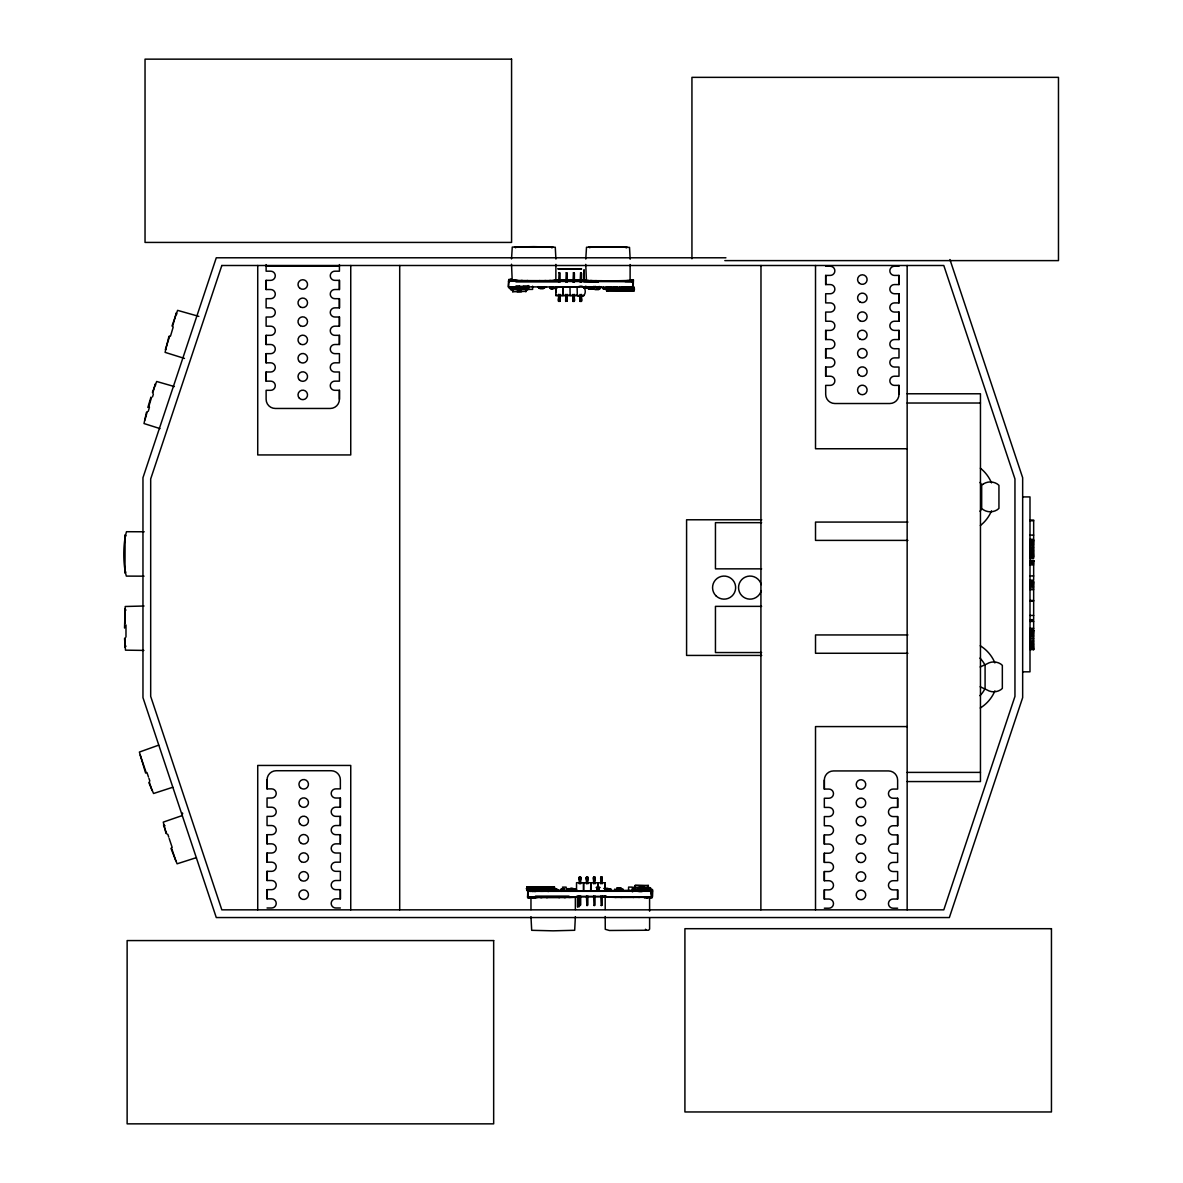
<?xml version="1.0" encoding="UTF-8"?>
<svg xmlns="http://www.w3.org/2000/svg" width="1183" height="1183" viewBox="0 0 1183 1183"><rect width="100%" height="100%" fill="white"/><g stroke="black" fill="none" stroke-linecap="round" stroke-linejoin="round"><path stroke-width="1.5" d="M339.417 264.593L339.432 271.188L334.848 271.188A4.584 4.584 0 0 0 330.264 275.772A4.584 4.584 0 0 0 334.848 280.356L339.432 280.356L339.432 289.524L334.848 289.524A4.584 4.584 0 0 0 330.264 294.109A4.584 4.584 0 0 0 334.848 298.678L339.432 298.678L339.432 307.846L334.848 307.846A4.584 4.584 0 0 0 330.264 312.43A4.584 4.584 0 0 0 334.848 317.014L339.432 317.014L339.432 326.168L334.848 326.168A4.584 4.584 0 0 0 330.264 330.752A4.584 4.584 0 0 0 334.848 335.336L339.432 335.336L339.432 344.504L334.848 344.504A4.584 4.584 0 0 0 330.264 349.089A4.584 4.584 0 0 0 334.848 353.658L339.432 353.658L339.432 362.826L334.848 362.826A4.584 4.584 0 0 0 330.264 367.41A4.584 4.584 0 0 0 334.848 371.994L339.432 371.994L339.432 381.148L334.848 381.148A4.584 4.584 0 0 0 330.264 385.732A4.584 4.584 0 0 0 334.848 390.316L339.432 390.316L339.417 399.292A9.168 9.168 0 0 1 330.264 408.46L275.284 408.46A9.168 9.168 0 0 1 266.116 399.292L266.116 390.316L270.7 390.316A4.584 4.584 0 0 0 275.284 385.732A4.584 4.584 0 0 0 270.7 381.148L266.116 381.148L266.116 371.994L270.7 371.994A4.584 4.584 0 0 0 275.284 367.41A4.584 4.584 0 0 0 270.7 362.826L266.116 362.826L266.116 353.658L270.7 353.658A4.584 4.584 0 0 0 275.284 349.089A4.584 4.584 0 0 0 270.7 344.504L266.116 344.504L266.116 335.336L270.7 335.336A4.584 4.584 0 0 0 275.284 330.752A4.584 4.584 0 0 0 270.7 326.168L266.116 326.168L266.116 317.014L270.7 317.014A4.584 4.584 0 0 0 275.284 312.43A4.584 4.584 0 0 0 270.7 307.846L266.116 307.846L266.116 298.678L270.7 298.678A4.584 4.584 0 0 0 275.284 294.109A4.584 4.584 0 0 0 270.7 289.524L266.116 289.524L266.116 280.356L270.7 280.356A4.584 4.584 0 0 0 275.284 275.772A4.584 4.584 0 0 0 270.7 271.188L266.116 271.188L266.116 266.175L339.432 266.175M266.116 344.504L266.116 335.336M266.116 289.524L266.116 280.356M266.116 266.293L266.116 264.593M267.047 907.997L271.632 907.997A4.584 4.584 0 0 0 276.216 903.413A4.584 4.584 0 0 0 271.632 898.829L267.047 898.829L267.047 889.66L271.632 889.66A4.584 4.584 0 0 0 276.216 885.076A4.584 4.584 0 0 0 271.632 880.507L267.047 880.507L267.047 871.339L271.632 871.339A4.584 4.584 0 0 0 276.216 866.755A4.584 4.584 0 0 0 271.632 862.17L267.047 862.17L267.047 853.017L271.632 853.017A4.584 4.584 0 0 0 276.216 848.433A4.584 4.584 0 0 0 271.632 843.849L267.047 843.849L267.047 834.68L271.632 834.68A4.584 4.584 0 0 0 276.216 830.096A4.584 4.584 0 0 0 271.632 825.527L267.047 825.527L267.047 816.359L271.632 816.359A4.584 4.584 0 0 0 276.216 811.775A4.584 4.584 0 0 0 271.632 807.19L267.047 807.19L267.047 798.037L271.632 798.037A4.584 4.584 0 0 0 276.216 793.453A4.584 4.584 0 0 0 271.632 788.869L267.047 788.869L267.047 779.893A9.168 9.168 0 0 1 276.216 770.725L331.196 770.725A9.168 9.168 0 0 1 340.364 779.893L340.364 788.869L335.78 788.869A4.584 4.584 0 0 0 331.196 793.453A4.584 4.584 0 0 0 335.78 798.037L340.364 798.037L340.364 807.19L335.78 807.19A4.584 4.584 0 0 0 331.196 811.775A4.584 4.584 0 0 0 335.78 816.359L340.364 816.359L340.364 825.527L335.78 825.527A4.584 4.584 0 0 0 331.196 830.096A4.584 4.584 0 0 0 335.78 834.68L340.364 834.68L340.364 843.849L335.78 843.849A4.584 4.584 0 0 0 331.196 848.433A4.584 4.584 0 0 0 335.78 853.017L340.364 853.017L340.349 862.17L335.78 862.17A4.584 4.584 0 0 0 331.196 866.755A4.584 4.584 0 0 0 335.78 871.339L340.364 871.339L340.364 880.507L335.78 880.507A4.584 4.584 0 0 0 331.196 885.076A4.584 4.584 0 0 0 335.78 889.66L340.364 889.66L340.364 898.829L335.78 898.829A4.584 4.584 0 0 0 331.196 903.413A4.584 4.584 0 0 0 335.78 907.997L340.364 907.997M340.364 898.829L340.364 889.66M340.349 843.849L340.364 834.68M340.364 825.527L340.364 816.359M760.876 909.845L760.98 265.495M824.329 908.204L828.899 908.204A4.584 4.584 0 0 0 833.483 903.62A4.584 4.584 0 0 0 828.899 899.036L824.329 899.036L824.329 889.882L828.899 889.882A4.584 4.584 0 0 0 833.483 885.298A4.584 4.584 0 0 0 828.899 880.714L824.329 880.714L824.329 871.546L828.899 871.546A4.584 4.584 0 0 0 833.483 866.976A4.584 4.584 0 0 0 828.899 862.392L824.329 862.392L824.329 853.224L828.899 853.224A4.584 4.584 0 0 0 833.483 848.64A4.584 4.584 0 0 0 828.899 844.056L824.329 844.056L824.329 834.902L828.899 834.902A4.584 4.584 0 0 0 833.483 830.318A4.584 4.584 0 0 0 828.899 825.734L824.329 825.734L824.329 816.566L828.899 816.566A4.584 4.584 0 0 0 833.483 811.996A4.584 4.584 0 0 0 828.899 807.412L824.329 807.412L824.329 798.244L828.899 798.244A4.584 4.584 0 0 0 833.483 793.66A4.584 4.584 0 0 0 828.899 789.076L824.329 789.076L824.329 780.1A9.168 9.168 0 0 1 833.483 770.932L888.463 770.932A9.168 9.168 0 0 1 897.631 780.1L897.631 789.076L893.047 789.076A4.584 4.584 0 0 0 888.463 793.66A4.584 4.584 0 0 0 893.047 798.244L897.631 798.244L897.631 807.412L893.047 807.412A4.584 4.584 0 0 0 888.463 811.996A4.584 4.584 0 0 0 893.047 816.566L897.631 816.566L897.631 825.734L893.047 825.734A4.584 4.584 0 0 0 888.463 830.318A4.584 4.584 0 0 0 893.047 834.902L897.631 834.902L897.631 844.056L893.047 844.056A4.584 4.584 0 0 0 888.463 848.64A4.584 4.584 0 0 0 893.047 853.224L897.631 853.224L897.631 862.392L893.047 862.392A4.584 4.584 0 0 0 888.463 866.976A4.584 4.584 0 0 0 893.047 871.546L897.631 871.546L897.631 880.714L893.047 880.714A4.584 4.584 0 0 0 888.463 885.298A4.584 4.584 0 0 0 893.047 889.882L897.631 889.882L897.631 899.036L893.047 899.036A4.584 4.584 0 0 0 888.463 903.62A4.584 4.584 0 0 0 893.047 908.204L897.631 908.204M898.991 266.249L894.422 266.249A4.584 4.584 0 0 0 889.838 270.833A4.584 4.584 0 0 0 894.422 275.417L898.991 275.417L898.991 284.571L894.422 284.571A4.584 4.584 0 0 0 889.838 289.155A4.584 4.584 0 0 0 894.422 293.739L898.991 293.739L898.991 302.907L894.422 302.907A4.584 4.584 0 0 0 889.838 307.476A4.584 4.584 0 0 0 894.422 312.061L898.991 312.061L898.991 321.229L894.422 321.229A4.584 4.584 0 0 0 889.838 325.813A4.584 4.584 0 0 0 894.422 330.397L898.991 330.397L898.991 339.551L894.422 339.551A4.584 4.584 0 0 0 889.838 344.135A4.584 4.584 0 0 0 894.422 348.719L898.991 348.719L898.991 357.887L894.422 357.887A4.584 4.584 0 0 0 889.838 362.456A4.584 4.584 0 0 0 894.422 367.041L898.991 367.041L898.991 376.209L894.422 376.209A4.584 4.584 0 0 0 889.838 380.793A4.584 4.584 0 0 0 894.422 385.377L898.991 385.377L898.991 394.353A9.168 9.168 0 0 1 889.838 403.521L834.858 403.521A9.168 9.168 0 0 1 825.69 394.353L825.69 385.377L830.274 385.377A4.584 4.584 0 0 0 834.858 380.793A4.584 4.584 0 0 0 830.274 376.209L825.69 376.209L825.69 367.041L830.274 367.041A4.584 4.584 0 0 0 834.858 362.456A4.584 4.584 0 0 0 830.274 357.887L825.69 357.887L825.69 348.719L830.274 348.719A4.584 4.584 0 0 0 834.858 344.135A4.584 4.584 0 0 0 830.274 339.551L825.69 339.551L825.69 330.397L830.274 330.397A4.584 4.584 0 0 0 834.858 325.813A4.584 4.584 0 0 0 830.274 321.229L825.69 321.229L825.69 312.061L830.274 312.061A4.584 4.584 0 0 0 834.858 307.476A4.584 4.584 0 0 0 830.274 302.907L825.69 302.907L825.69 293.739L830.274 293.739A4.584 4.584 0 0 0 834.858 289.155A4.584 4.584 0 0 0 830.274 284.571L825.69 284.571L825.69 275.417L830.274 275.417A4.584 4.584 0 0 0 834.858 270.833A4.584 4.584 0 0 0 830.274 266.249L825.69 266.249M825.69 339.551L825.69 330.397M825.69 284.571L825.69 275.417M897.631 899.036L897.631 889.882M897.631 844.056L897.631 834.902M897.631 825.734L897.631 816.566M510.997 289.702L528.076 289.377L511.086 289.007L512.431 288.963L512.757 291.757L525.962 291.343M633.186 280.77L633.201 287.247L508.409 286.804L508.66 280.356L514.383 280.341M511.514 264.223L512.195 280.253M511.529 258.914L512.269 247.084L533.858 246.641L555.271 247.247L555.921 259.062M519.204 287.78C514.709 286.892 522.723 285.576 523.951 286.922M519.263 287.691C518.553 291.062 525.592 286.286 523.581 288.578L518.124 287.927M524.084 286.656L523.936 287.987M526.317 289.332L525.977 286.981L526.287 289.451L527.736 289.347M532.616 286.168L532.601 289.406L528.919 289.391L528.934 286.153M538.576 286.611L538.531 287.587L544.387 287.499M544.047 287.646L543.367 288.637L540.084 288.622L538.561 287.484L539.685 288.282M543.855 287.499L543.825 288.356M544.402 286.626L544.52 288.223L540.202 288.164M556.868 288.371L550.45 288.622L550.228 286.774C549.089 289.584 554.827 289.584 553.289 286.685M550.228 288.341L553.26 288.534L553.082 287.351M555.921 290.249L556.217 292.556L556.291 287.292L555.921 289.85M555.818 295.484L555.877 287.055L562.783 287.188L562.753 295.513L555.818 295.484L562.753 295.513M552.831 280.475L555.847 280.312L555.906 264.386M555.951 286.804C555.759 291.195 556.099 286.567 553.437 287.824M558.613 294.345L558.509 301.34L559.884 301.354L559.988 298.264L558.598 298.264C557.518 304.667 561.541 297.584 560.003 294.345M558.657 282.19L559.086 272.696L560.077 273.243L560.032 282.205M559.485 300.378C559.663 302.537 560.624 299.195 558.908 300.378M563.004 295.513L569.969 295.425L563.004 295.513L563.034 287.188L569.969 287.218L570.162 295.543L577.112 295.454L570.162 295.543M565.799 294.36L565.681 301.369L567.16 301.059L567.189 294.375M565.829 282.219L566.273 272.726L567.249 273.273L567.219 282.219M566.095 300.393L565.681 301.369L565.77 298.279L567.16 298.293C567.944 302.744 565.459 299.343 566.672 300.393M567.234 890.089C572.676 888.581 579.138 891.834 567.086 891.198L568.313 889.098M572.956 294.39L572.927 299.669L574.317 299.669L574.332 294.39M572.986 282.249L573.43 272.755L574.406 273.303L574.376 282.249M573.252 300.423C571.507 302.404 574.834 297.14 574.228 301.399L572.838 301.399L572.927 298.308L574.317 298.308C575.633 303.927 572.276 298.678 573.829 300.423M573.03 890.089L573.548 891.183M577.334 287.247C587.921 281.421 587.862 301.458 577.304 295.558L577.112 287.247L570.191 287.218M580.099 294.419L580.084 299.683L581.474 299.698L581.489 294.419M580.143 282.264L580.587 272.77L581.563 273.332L581.533 282.279M580.409 300.452C578.664 302.419 581.992 297.17 581.385 301.428L579.995 301.414L580.084 298.338L581.474 298.338C582.775 303.957 579.433 298.707 580.986 300.452M588.631 280.504L582.213 280.504L583.958 280.593L584.003 269.975M581.504 280.637L584.047 280.578L584.077 269.99M585.408 287.927L585.422 286.271M586.428 280.401L585.748 264.371M585.777 259.062L586.502 247.247L608.092 246.789L629.519 247.395L630.169 259.225M588.823 287.558L586.147 287.513L586.162 286.463M594.265 286.759L594.236 288.415L586.502 288.282L586.531 286.537M587.226 287.543L587.226 286.73M587.774 288.268L587.847 287.158M588.957 288.637L587.877 287.794M590.465 288.563L591.441 287.78M591.766 287.528L591.84 288.401M593.866 286.759L593.319 288.77L593.127 287.809M593.511 286.449L593.541 287.499M588.779 288.622L593.955 288.711L594.236 287.632M598.716 289.643L595.034 289.628L595.079 286.256M596.72 286.774L596.809 289.155L599.352 288.844M596.912 287.883C596.764 290.264 595.788 287.114 599.219 288.12L599.219 286.463M597.652 288.519L597.652 287.661M599.722 288.637L596.705 288.637L599.722 288.637L599.929 286.833L599.618 289.066L599.456 287.883M601.437 287.099L603.019 288.8L606.48 288.77L608.062 287.158M603.463 288.756L603.463 287.099M633.999 288.859L606.066 289.258L606.066 287.144M608.698 289.317L608.713 286.922M610.857 289.332L610.857 286.937M613.637 287.188L613.637 288.815L611.374 288.815L611.374 287.173M614.495 289.317L614.509 286.937M616.003 289.317L616.018 286.922M621.8 289.036L617.511 288.829L617.511 287.203M617.511 288.829L617.541 287.085M616.639 889.823L622.45 889.616M619.655 289.303L619.655 286.907M621.8 289.317L621.814 286.922M623.293 289.303L623.308 286.907M629.726 287.883L629.726 288.756L624.683 287.898L624.698 287.04L629.312 287.099M625.452 289.317L625.452 286.922M626.709 288.711L626.709 287.085M630.14 264.534L630.095 280.46L618.916 280.741M629.134 287.927L628.04 287.927L633.304 288.016L631.19 288.06C630.243 286.168 634.827 287.499 632.742 287.218M631.338 287.07L631.323 287.927M632.742 289.303L632.373 286.626M632.757 280.829C634.295 280.948 629.519 280.711 633.378 280.829L633.201 287.247L628.055 287.099M637.992 889.113L636.809 890.843M636.794 891.169C646.761 893.239 642.975 888.063 637.918 888.98M124.526 628.055L125.235 606.495L144.045 606.007M125.99 624.979L125.975 637.075M561.038 890.932C559.529 888.67 565.075 886.866 564.335 890.873M561.496 889.927L561.6 888.67L564.365 888.951M564.01 889.158L561.023 889.35L564.335 889.779M564.143 888.67L564.261 891.213M571.493 889.039L566.805 888.803L566.805 890.873L567.101 888.67L573.474 888.744L573.459 890.444L573.474 888.744M607.766 888.788L607.751 890.903C615.604 889.72 605.992 887.975 603.744 888.477M610.561 888.744L610.768 889.793M593.984 288.386L587.936 288.534M599.352 289.11L599.47 288.401M125.117 637.888L124.821 647.323L126.019 646.14M152.03 790.495L149.25 781.904M632.55 889.838L632.994 890.459M632.24 891.671L633.378 887.472L634.709 887.472L635.049 890.252L634.724 887.768L633.304 887.782L650.014 887.797L650.517 891.257M632.787 891.701L633.378 887.797M527.929 287.395L528.091 286.552L528.505 287.306M528.476 287.41L528.002 286.892M632.92 890.74L633.082 889.867M527.633 289.436L528.136 285.961M527.633 289.717L528.239 285.547M557.637 268.852L581.666 269.014L558.45 268.94M554.354 886.777L554.59 888.581L554.354 886.777L527.071 886.806L527.012 890.444L539.759 890.429M527.071 886.806L527.012 890.444M545.215 890.415L554.354 890.4L554.65 888.61L554.369 890.193M606.347 288.992L606.657 287.425L617.57 287.454M633.925 290.929L633.999 287.292L633.925 290.929L606.642 290.826L606.347 289.258M634.606 887.901L635.153 885.431L648.254 885.416L648.639 887.975M636.927 889.838L648.136 890.237L648.254 885.416M512.328 289.406L512.875 286.937L519.322 287.395M525.844 291.802L526.405 289.317M579.212 878.91L579.286 877.195L580.676 877.195L580.676 879.96L579.3 879.975L579.286 878.599C582.184 878.747 578.591 879.427 579.286 877.195M586.369 878.895L586.443 877.195L587.833 877.195L587.833 879.96L586.443 879.96L586.443 878.599C589.326 878.747 585.748 879.427 586.443 877.195M593.526 878.895L593.6 877.195L594.99 877.18L594.99 879.96L593.6 879.96L593.6 878.585C596.483 878.732 592.905 879.413 593.6 877.195M600.698 878.895L600.787 877.18L602.177 877.18L602.177 879.945L600.787 879.945L600.772 878.585C603.67 878.732 600.092 879.413 600.787 877.18M508.409 286.804L508.779 280.43M510.627 289.584L510.272 286.981M512.328 289.731L512.446 288.948M512.757 291.757L512.431 289.273L510.997 289.391M538.206 287.158L540.232 287.114M539.625 288.341L543.308 288.386M544.505 287.173L546.502 287.173M553.274 287.469L550.243 287.528M577.304 295.558L584.269 295.469M586.147 287.513L588.764 287.439M593.112 288.593L588.75 288.726M599.899 288.563L596.912 288.475M606.125 288.756L634.576 289.125M606.642 290.826L606.421 289.022M611.389 288.8L613.652 288.756M619.774 287.203L619.774 288.844L617.526 288.785M626.162 287.942L627.744 287.957C622.169 287.957 627.892 288.075 626.295 287.868M556.099 890.503L556.114 888.758L526.435 888.877L527.071 888.359M528.283 896.951L527.707 890.533M652.262 896.744L527.588 896.921L527.81 890.459M531.566 889.483L531.566 891.139M534.169 889.483L534.184 891.139M533.666 890.503L534.612 890.281M536.195 890.326L533.681 890.444M536.195 891.139L536.21 890.281M541.075 891.169L541.06 889.542L543.322 889.527L543.308 891.272L542.79 888.64M547.197 891.169L547.197 889.527L549.459 889.527C550.923 892.707 544.343 891.76 546.428 888.61M552.757 890.444L552.757 891.257L559.382 891.257L559.396 890.4M554.339 890.444L554.354 889.557L557.799 889.557L557.799 890.4M554.753 889.601L554.753 891.257M557.37 889.557L557.37 891.257M557.799 889.557L553.836 889.675M564.114 889.586L561.334 889.749M562.487 887.132L566.169 887.132L566.139 890.503M563.285 889.35L563.285 891.006M564.01 890.015L564.025 889.35M567.559 889.897L567.589 889.172M568.21 889.054L574.568 889.039L572.291 889.039L572.291 890.755M568.712 889.246L568.727 890.045M569.141 889.246L569.141 890.903M569.378 888.758L573.193 888.522L573.178 889.616C577.245 890.488 569.555 888.374 571.759 890.903L573.755 890.903M571.433 888.995L572.173 889.172M572.572 888.758L570.59 888.537L572.735 888.522L572.72 890.636M574.539 890.784L574.568 889.039M574.864 889.66L574.879 890.518M574.968 890.622L574.968 889.572M575.796 888.788L575.825 890.37M583.47 882.71L583.456 891.139L576.55 891.021M580.676 877.195L580.69 883.834M583.692 882.695L583.677 891.139L590.613 891.124L590.849 882.695M587.833 877.195L587.847 883.834M594.99 877.18L595.005 883.819M597.785 882.695L597.755 891.124L590.835 891.124L590.82 882.814M598.036 882.695L598.006 891.124L607.471 891.021M597.607 890.06L597.622 891.036M599.16 890.06L599.16 891.08L599.012 887.354L596.868 887.354L597.252 891.287M602.177 877.18L602.177 883.819M604.942 882.799L576.535 882.71L576.52 891.139M605.09 887.073L604.794 884.751L605.326 887.324M604.942 888.995L605.459 890.045L607.471 890L605.474 890M604.971 891.006L604.971 882.681M607.544 888.433L607.544 890.548M610.044 889.527L610.058 890.503M614.731 889.335L617.23 889.808L617.023 888.891M614.687 890.4L614.702 889.335M616.683 888.315L621.031 888.27L616.683 888.315L616.506 890.917L623.027 890.341M617.215 888.315L617.245 890.4L607.781 890.518L610.798 890.533M620.469 888.315L620.498 890.4M620.942 888.625C610.96 888.492 624.713 889.927 621.356 888.921M621.001 888.27L621.016 889.365L623.027 889.32L622.968 890.917M628.572 890.444L628.587 887.087L632.284 887.087L632.284 890.341M633.378 887.516L649.955 888.034L650.413 891.671M635.153 885.431L648.136 885.86M649.925 888.152L648.624 887.679M651.449 895.132L649.985 887.59M652.38 891.272L652.617 890.355L652.38 896.818L652.38 891.272L527.514 891.317M175.764 860.677L171.476 847.812M146.47 412.29L144.001 423.544L160.001 428.601M152.77 393.17L155.224 384.002L155.579 385.185M168.947 336.283L165.088 352.357L184.474 358.434M172.555 326.478L176.297 312.815L176.799 314.116M148.245 411.329L149.457 407.174M147.86 407.47L150.936 397.133M151.468 397.665L148.614 407.263M170.544 335.987L173.191 327.07M172.023 325.961L177.598 310.36L198.848 316.379M169.701 336.09L165.354 349.591L166.123 348.867M152.533 396.867L153.376 394.102M152.415 392.342L156.688 381.488L174.374 386.56M147.254 411.728L144.888 420.113M551.855 247.898L552.949 247.055L514.59 246.922L515.684 247.779M626.162 247.898L627.197 247.217L588.823 247.07L589.844 247.765M579.315 896.034L579.729 905.498L580.705 904.936L580.69 896.034M586.457 896.019L586.886 905.498L587.862 904.921L587.847 896.019M593.615 896.019L594.029 905.498L595.019 904.921L595.005 896.019M600.801 896.019L601.215 905.483L602.206 904.906L602.191 896.004M559.086 272.711L559.663 272.711M566.273 272.741L567.249 273.273M573.43 272.755L574.006 272.755M580.587 272.785L581.164 272.785M580.306 905.498L579.729 905.498M587.463 905.498L586.886 905.483M594.605 905.498L594.043 905.483M601.792 905.483L601.215 905.468M528.002 289.687L527.958 287.247M580.602 878.91L580.602 877.52L579.212 877.52L579.3 883.834M587.759 878.895L587.759 877.52L586.369 877.52L586.457 883.834M594.916 878.895L594.901 877.505L593.526 877.505L593.615 883.819M602.088 878.88L602.088 877.505L600.698 877.505L600.801 883.819M641.659 890.06L641.659 889.32M561.23 890.178L564.232 890.207M980.16 666.975L986.785 663.944A14.935 13.871 -90 0 1 1000.655 663.944L1002.341 665.349L1002.341 688.417L1000.655 689.822A14.935 13.871 -90 0 1 986.785 689.822L980.16 686.776M529.969 891.376L530.339 888.714M548.202 891.272L548.587 888.61M125.827 571.995L124.969 573.09L125.102 534.731L125.945 535.825M567.559 889.305L568.343 888.995M616.979 889.039L617.171 889.069M158.655 745.172L139.387 752.063L145.598 773.017M172.748 787.272L153.568 793.497L148.954 782.865M182.33 815.531L163.269 822.111L166.019 833.483M196.437 857.631L177.08 863.812L171.017 848.477M584.417 280.164L582.494 280.031M583.337 280.534L584.846 280.578L582.82 280.519M583.722 280.548L585.762 280.578L583.263 280.504M182.7 813.741L182.433 812.972M165.043 825.764L163.52 825.024L166.773 833.897M561.585 888.995L561.2 891.317L564.232 891.036M535.485 888.684L535.869 891.346L532.424 891.346L533.829 891.243M527.529 896.862L528.298 896.891M527.869 896.906L535.367 896.818M652.38 890.37L649.585 890.326L651.33 890.474M605.208 909.461L605.193 897.069L605.977 896.965M644.158 896.744L652.025 896.847M651.478 895.723L652.351 895.605L651.522 895.501M651.478 897.128L652.351 897.025L651.522 896.921M511.736 280.489L509.015 280.386M509.577 281.45L508.69 281.554L509.518 281.672M558.613 281.731L515.936 281.879M516.69 286.789L516.291 286.73M586.324 280.105L582.938 280.297L583.766 280.401M585.703 280.312L586.472 280.208M625.082 281.569L633.319 281.628L632.106 281.569M631.973 281.983L632.846 281.879L632.018 281.776M541.622 288.194L543.145 288.194L541.829 288.208M590.095 288.43L591.426 288.445M639.411 885.875L641.6 886.525M517.119 291.772L521.481 291.787M569.925 889.232L570.827 889.217M618.073 888.3L619.596 888.3L618.221 888.3M570.59 888.537L572.202 888.758M650.916 890.296L648.92 890.326M650.28 890.725L650.842 889.793L650.339 890.488M510.464 289.391L510.819 286.966L510.553 288.992M571.626 888.773L571.788 888.729M574.568 897.305L568.786 897.468M605.829 896.862L602.428 897.069L616.21 897.379M512.091 279.957L508.705 280.149L511.278 280.327L509.681 280.401M515.049 280.401L514.605 280.401M516.276 280.415L514.028 280.415L515.64 280.327M509.03 281.155L516.291 281.184M626.739 280.741L627.759 280.726L613.548 280.755M627.079 280.637L631.973 280.578M516.882 286.848L509.001 286.774M605.119 896.285L606.435 896.285M605.119 896.744L606.435 896.744M583.899 280.179L585.762 280.12L583.263 280.046M606.08 888.463L605.178 888.463L605.962 888.448M555.123 288.386L555.448 288.386M528.091 890.444L531.004 890.429M533.666 891.331L535.914 891.302M650.325 889.631L651.153 889.586L649.778 889.557M646.229 890.341L643.981 890.37L647.471 890.326L646.066 890.429M651.138 890.415L652.01 890.459M529.777 897.66L528.949 897.69L529.762 897.734M533.681 897.72L534.494 897.69L533.696 897.66M605.8 896.3L603.67 896.315M604.454 896.758L605.8 896.758M651.36 896.034L652.04 895.945M590.302 288.401L589.297 288.208L590.287 288.208M510.893 279.558L510.08 279.587L510.879 279.617M549.282 280.548L558.613 280.312L555.33 280.105M632.269 286.449L633.511 286.404L632.299 286.345M631.071 287.203L631.885 287.173L631.086 287.144M555.167 888.788L554.901 888.788M562.931 888.921L563.256 888.921M561.969 889.32L562.354 889.32M573.282 889.069L573.622 889.069M583.234 280.194L584.579 280.194M584.136 287.942L585.023 287.942L583.781 287.927M597.755 288.134L598.835 288.149L597.652 288.149M598.45 288.534L599.53 288.548L598.347 288.548M612.188 288.77L613.267 288.785L612.099 288.785M618.842 288.8L618.221 288.815M530.339 890.429L529.747 890.503M533.089 890.518L535.899 890.474L533.104 890.429M649.748 889.631L652.572 889.586L649.112 889.542M646.805 891.169L643.996 891.213L646.79 891.243M649.556 891.243L650.961 891.198L650.147 891.169M568.993 896.108L535.426 896.123M604.957 896.33L602.812 896.33M530.354 897.66L527.529 897.705L530.324 897.734M533.104 897.734L535.929 897.69L533.119 897.66M603.67 896.773L604.957 896.773M564.173 897.542L578.117 897.202L577.289 897.098M638.406 897.35L644.972 897.32M649.571 897.631L652.395 897.586L647.131 897.527L649.304 897.527M548.247 889.557L549.06 889.557L548.247 889.557M511.47 279.543L508.646 279.572L511.455 279.632M544.683 280.593L551.234 280.578M582.45 280.194L583.737 280.208M630.702 280.046L633.526 280.016L630.051 279.957M626.177 280.711L628.424 280.726L627.02 280.829M632.284 280.889L630.509 280.815L632.964 280.815M627.744 287.114L627.153 287.188M532.424 890.518L533.799 890.533M649.083 889.631L650.458 889.646M648.89 890.415L650.458 890.488M646.095 891.139L647.471 891.154M648.89 891.243L652.38 891.198L648.92 891.154M602.812 896.773L603.966 896.788M529.644 897.631L532.794 897.764M532.439 897.734L533.814 897.749M558.805 897.572L565.548 897.572M633.053 897.394L639.781 897.394M587.315 288.238L587.774 288.253M510.76 279.528L511.781 279.513M510.568 280.297L517.903 280.43M514.738 280.43L513.363 280.415L514.768 280.312M630.036 280.046L631.411 280.06L630.421 279.942M539.315 280.608L546.043 280.637M631.411 280.903L629.829 280.829L633.452 280.785M510.553 287.513L511.928 287.543M628.41 287.114L624.92 287.144L627.715 287.203M647.308 889.527L649.482 889.527M649.452 889.66L647.278 889.66M530.635 890.415L532.808 890.415M532.779 890.548L530.605 890.548M649.29 890.296L647.116 890.311L648.358 890.488M648.166 890.444L649.452 890.488M532.779 891.376L530.635 891.243L532.808 891.243M647.116 891.139L649.26 891.272M530.664 897.631L531.744 897.631M559.515 897.616L546.59 897.631M633.748 897.439L620.838 897.453M581.592 280.194L582.746 280.223M542.11 889.557L542.923 889.572L542.11 889.572M725.918 257.79L216.282 257.79L142.966 477.71L142.966 697.63L216.282 917.55L949.357 917.55L1022.659 697.63L1022.659 477.71L949.934 259.535M724.824 260.615L1058.474 260.615L1058.474 77.353L691.937 77.353L691.937 258.781M907.154 393.776L980.456 393.776L980.456 781.564L907.154 781.564M907.154 403.019L980.456 403.019M907.154 448.756L815.516 448.756L815.516 265.495M1022.659 496.919L1029.994 496.919L1029.994 671.826L1022.659 671.826M761.734 519.781L686.584 519.781L686.584 655.426L761.734 655.426M1029.994 520.062L1033.661 520.062L1033.661 539.33L1029.994 539.33M1029.994 520.757L1033.661 520.757M907.908 522.073L815.516 522.073L815.516 540.394L907.908 540.394M761.615 522.664L715.449 522.664L715.449 568.846L761.615 568.846M1029.994 535.1L1033.661 535.1M1029.994 539.832L1033.661 539.832L1033.661 558.287L1029.994 558.154M1029.994 540.113L1033.661 540.113M1029.994 540.616L1033.661 540.616M1029.994 541.311L1033.661 541.311M1029.994 542.228L1033.661 542.228M1029.994 543.322L1033.661 543.322M1029.994 544.579L1033.661 544.579M1029.994 545.984L1033.661 545.984M1029.994 547.552L1033.661 547.552M1029.994 549.001L1033.661 549.001M1029.994 550.376L1033.661 550.376M1029.994 551.707L1033.661 551.707M1029.994 552.979L1033.661 552.979M1029.994 554.162L1033.661 554.162M1029.994 555.197L1033.661 555.197M1029.994 556.099L1033.661 556.099M1029.994 556.882L1033.661 556.882M1029.994 560.52L1033.661 560.431L1033.661 580.188L1029.994 580.188M1029.994 560.624L1033.661 560.624M1029.994 560.816L1033.661 560.816M1029.994 561.215L1033.661 561.215M1029.994 561.304L1033.661 561.304M1029.994 562.147L1033.661 562.147M1029.994 563.315L1033.661 563.315M1029.994 564.868L1033.661 564.868M1029.994 575.944L1033.661 575.944M1029.994 581.4L1033.661 581.4L1033.661 601.008M1029.994 581.829L1033.661 581.829M1029.994 582.554L1033.661 582.554M1029.994 583.574L1033.661 583.574M1029.994 584.816L1033.661 584.816M1029.994 586.25L1033.661 586.25M1029.994 587.862L1033.661 587.862M1029.994 589.652L1033.661 589.652M1029.994 600.461L1033.661 600.461M1029.994 601.23L1033.661 601.23L1033.661 619.685L1029.994 619.685M761.615 606.361L715.449 606.361L715.449 652.543L761.615 652.543M1029.994 615.441L1033.661 615.441M1029.994 620.631L1033.661 620.631L1033.661 629.134L1029.994 629.134M1029.994 621.43L1033.661 621.43M1029.994 628.336L1033.661 628.336M1029.994 630.007L1033.661 630.007L1033.661 649.778M1029.994 630.45L1033.661 630.45M1029.994 630.746L1033.661 630.746M1029.994 631.057L1033.661 631.057M1029.994 631.855L1033.661 631.855M1029.994 632.831L1033.661 632.831M1029.994 633.97L1033.661 633.97M907.908 634.946L815.516 634.946L815.516 653.267L907.908 653.267M1029.994 635.301L1033.661 635.301M1029.994 636.794L1033.661 636.794M1029.994 638.465L1033.661 638.465M1029.994 640.166L1033.661 640.166M1029.994 641.748L1033.661 641.748M1029.994 643.227L1033.661 643.227M1029.994 644.587L1033.661 644.587M1029.994 645.814L1033.661 645.814M1029.994 646.879L1033.661 646.879M1029.994 647.811L1033.661 647.811M1029.994 648.595L1033.661 648.595M1029.994 649.083L1033.661 649.083M1029.994 649.6L1033.661 649.6M907.154 726.584L815.516 726.584L815.516 909.845M907.154 772.395L980.456 772.395M639.411 886.555L643.774 885.875M527.012 887.028L554.309 886.999M596.321 887.324L599.811 887.324M596.321 887.723L599.811 887.708M648.609 887.768L650.014 887.782M526.435 888.61L554.886 888.581M528.195 888.98L530.339 888.965M531.847 888.951L533.991 888.936M535.485 888.936L537.644 888.921M539.137 888.921L541.296 888.906M542.79 888.891L544.934 888.877M546.442 888.877L548.587 888.862M608.018 889.025L610.798 888.98M637.918 889.025L641.201 889.025M610.561 889.601L607.751 889.838L608.062 888.433M616.639 889.631L622.495 889.705L622.45 890.636M567.13 890.045L574.568 889.853M561.023 890.193L563.3 890.104M541.045 890.459L543.308 890.429M557.178 890.444L560.846 890.429M573.696 890.429L577.363 890.415M623.249 890.385L636.099 890.37M536.239 891.331L529.555 891.139L531.167 889.453L534.612 889.439L534.598 890.326M536.905 891.331L537.644 888.67M539.892 891.302L539.137 891.036M540.542 891.317L543.544 891.287M544.195 891.302L544.934 888.64M550.834 891.243L550.08 888.596M551.485 891.257L552.224 888.596M579.478 896.359L602.901 896.344M511.588 280.297L513.718 280.445M540.01 280.652L527.1 280.608M614.258 280.8L601.334 280.755M630.199 280.844L628.055 280.711L630.228 280.711M511.574 287.513L512.653 287.513M512.623 287.661L513.718 287.661M647.086 891.272L650.295 891.139M530.62 897.764L532.823 897.631M558.302 279.927L579.936 280.001M558.258 280.134L579.892 280.208M558.302 280.371L579.936 280.445M558.213 280.519L585.733 280.622M508.439 281.258L633.23 281.702M515.98 285.916L519.648 285.931M523.33 285.946L528.831 285.961M587.33 286.877L593.792 286.907M596.587 287.306L599.618 287.321M621.208 287.469L624.846 287.484M611.374 287.987L613.652 287.972M617.511 288.016L619.774 288.001M518.11 287.78L523.951 287.942M587.847 287.987L593.659 288.194M623.308 289.022L625.452 289.036M626.946 289.022L629.105 289.036M630.598 289.022L632.742 289.022M526.361 289.184L527.736 289.022M606.702 290.604L633.984 290.693M517.119 291.092L521.481 291.107M558.583 301.029L559.973 301.029M565.77 301.044L567.16 301.059M572.927 301.073L574.302 301.073M580.084 301.103L581.459 301.103M144.193 531.773L126.492 531.714C122.958 543.248 122.899 564.542 126.344 576.106L144.045 576.165M143.882 650.413L125.487 650.162L124.54 638.48M642.162 886.525L643.774 886.54M578.413 896.818L579.581 896.803M512.668 280.327L513.762 280.297M511.559 280.43L512.638 280.415M628.01 287.232L629.105 287.203M511.544 287.646L513.747 287.528M532.439 890.429L533.829 890.415M529.6 890.533L530.975 890.518M646.066 891.257L647.456 891.243M614.82 897.409L621.563 897.409M540.587 897.601L547.315 897.586M529.614 897.749L531.004 897.734M532.454 897.646L533.844 897.631M581.637 280.031L582.805 280.016M557.193 280.134L558.361 280.12M581.74 280.46L582.805 280.475M581.548 280.504L582.494 280.489M557.193 280.578L558.361 280.563M510.731 279.646L511.751 279.646M629.859 280.741L631.441 280.785M595.33 280.696L602.058 280.711M510.538 280.415L511.928 280.415M521.082 280.548L527.825 280.563M598.332 282.146L583.751 281.82M627.005 287.218L628.395 287.203M510.524 287.632L511.914 287.632M530.309 890.518L528.062 890.518M577.437 896.344L578.724 896.344M577.437 896.803L578.724 896.788M535.426 897.542L541.977 897.557M557.504 280.105L555.389 280.09M590.169 280.608L596.72 280.667M556.217 280.563L557.504 280.563M515.936 280.46L522.472 280.504M576.609 896.33L577.94 896.33M576.609 896.788L577.94 896.788M651.182 896.699L652.04 896.773M531.492 897.453L537.393 897.498M586.221 280.519L592.136 280.593M556.72 280.09L555.566 280.06M555.389 280.548L556.72 280.548M510.243 280.386L509.977 280.371M529.023 897.35L533.888 897.424M629.563 280.253L632.846 280.475L631.086 280.815L632.003 280.829M646.258 930.178L645.445 929.246M637.46 889.32L637.46 890.074M125.96 610.132L124.954 608.964L125.191 623.204M528.579 891.376L528.195 888.714M140.171 755.094L146.204 772.691M579.463 896.063L578.413 896.359L579.005 906.903M148.925 778.325L149.857 781.061M146.973 772.558L148.452 776.965M172.141 847.324L169.184 838.496M167.838 834.37L168.74 837.12M650.561 887.753L651.463 895.073M510.997 289.362L510.686 286.67L510.184 287.336M649.585 897.025L649.6 911.191M649.615 918.259L649.615 929.069L648.595 930.237L609.363 930.489L605.267 929.291L605.208 916.529M634.724 887.457L634.606 888.226M623.027 889.32L623.012 890.769M607.471 890L607.456 891.065M596.868 887.738L596.883 890.858M577.881 898.074L577.895 906.888M577.496 898.06L577.496 906.873M575.352 897.202L575.367 909.594M575.367 916.677L574.687 930.282L553.097 930.829L531.685 930.311L530.975 916.721M539.137 888.655L539.137 891.036M530.96 897.246L530.975 909.638M985.084 665.349L985.084 688.417M907.154 265.495L907.154 909.845M898.991 275.417L898.991 284.571M898.991 293.739L898.991 302.907M898.991 312.061L898.991 321.229M898.991 330.397L898.991 339.551M898.991 385.377L898.991 394.353M897.631 798.244L897.631 807.412M825.69 348.719L825.69 357.887M825.69 367.041L825.69 376.209M824.329 780.1L824.329 789.076M824.329 834.902L824.329 844.056M824.329 853.224L824.329 862.392M824.329 871.546L824.329 880.714M824.329 889.882L824.329 899.036M399.706 265.495L399.706 909.845M350.745 265.495L350.745 454.937L257.731 454.937L257.731 265.495M350.745 909.845L350.745 765.445L257.731 765.445L257.731 909.845M340.364 798.037L340.364 807.19M339.417 280.356L339.417 289.524M339.417 298.678L339.417 307.846M339.417 317.014L339.417 326.168M339.417 335.336L339.417 344.504M339.417 390.316L339.417 399.292M267.047 779.893L267.047 788.869M267.047 834.68L267.047 843.849M267.047 853.017L267.047 862.17M267.047 871.339L267.047 880.507M267.047 889.66L267.047 898.829M266.116 353.658L266.116 362.826M266.116 371.994L266.116 381.148M994.903 690.857A36.51 36.51 0 0 1 980.249 708.011M980.249 645.755A36.51 36.51 0 0 1 994.903 662.909M984.833 688.935A26.558 26.558 0 0 1 979.953 695.663M979.953 658.103A26.558 26.558 0 0 1 984.833 664.831M991.502 510.834A36.51 36.51 0 0 1 980.367 525.533M980.367 468.187A36.51 36.51 0 0 1 991.502 482.901M981.432 508.927A26.558 26.558 0 0 1 980.042 511.322M980.042 482.398A26.558 26.558 0 0 1 981.432 484.808M761.231 590.598A11.549 11.549 0 0 1 743.456 597.06A11.549 11.549 0 0 1 743.456 578.147A11.549 11.549 0 0 1 761.231 584.624M221.827 265.495L150.685 478.952L150.685 696.388L221.827 909.845L943.797 909.845L1014.955 696.388L1014.955 478.952L943.797 265.495L221.827 265.495M983.369 483.936L981.683 485.326L981.683 508.394L983.369 509.799A14.935 13.871 -90 0 0 997.239 509.799L998.94 508.394L998.94 485.326L997.239 483.936A14.935 13.871 -90 0 0 983.369 483.936M529.038 891.302L529.038 891.302M644.158 897.572L646.805 897.631L644.158 897.572M645.519 897.586L645.519 897.586M650.975 897.586L650.147 897.616L650.975 897.586M508.586 287.558L511.248 287.617L508.586 287.558M509.962 287.573L509.962 287.573M515.418 287.602L514.59 287.632L515.418 287.602M516.838 287.602L514.014 287.632L516.838 287.602M632.092 280.001L631.278 280.031L632.092 280.001M631.885 288.001L631.071 288.031L631.885 288.001M604.158 288.785L605.341 288.785L604.336 288.77M627.419 288.726L628.587 288.726L627.419 288.726M589.238 288.563L590.08 288.563L589.311 288.548M552.86 886.806L553.91 886.806L552.949 886.806M552.86 887.073L553.91 887.073L552.949 887.073M532.35 889.453L533.503 889.468L532.35 889.453M555.552 889.572L556.69 889.572L555.552 889.572M607.19 290.634L608.254 290.648L607.293 290.619M531.004 891.257L529.629 891.243L530.99 891.346M647.5 897.542L646.125 897.527L647.471 897.631M514.723 287.646L513.348 287.632L514.753 287.528M628.41 287.942L627.034 287.927L628.38 288.031M511.574 59.15L145.036 59.15L145.036 242.426L511.574 242.426L511.574 59.15M1051.45 928.699L684.913 928.699L684.913 1111.961L1051.45 1111.961L1051.45 928.699M493.666 940.574L127.128 940.574L127.128 1123.85L493.666 1123.85L493.666 940.574M559.988 299.624L558.583 299.639L559.973 299.669M567.16 299.639L565.77 299.669L567.16 299.698M858.104 898.696A4.762 4.762 0 0 0 865.705 895.487A4.762 4.762 0 0 0 859.124 890.503A4.762 4.762 0 0 0 858.104 898.696M858.592 861.934A4.762 4.762 0 0 0 865.734 857.808A4.762 4.762 0 0 0 858.592 853.682A4.762 4.762 0 0 0 858.592 861.934M857.601 824.521A4.762 4.762 0 0 0 865.586 822.392A4.762 4.762 0 0 0 859.745 816.551A4.762 4.762 0 0 0 857.601 824.521M857.601 806.2A4.762 4.762 0 0 0 865.586 804.056A4.762 4.762 0 0 0 859.745 798.229A4.762 4.762 0 0 0 857.601 806.2M858.592 880.699A4.762 4.762 0 0 0 865.734 876.573A4.762 4.762 0 0 0 858.592 872.448A4.762 4.762 0 0 0 858.592 880.699M857.601 787.863A4.762 4.762 0 0 0 865.586 785.734A4.762 4.762 0 0 0 859.745 779.893A4.762 4.762 0 0 0 857.601 787.863M858.592 843.612A4.762 4.762 0 0 0 865.734 839.486A4.762 4.762 0 0 0 858.592 835.346A4.762 4.762 0 0 0 858.592 843.612M859.464 283.358A4.762 4.762 0 0 0 867.08 280.134A4.762 4.762 0 0 0 860.485 275.166A4.762 4.762 0 0 0 859.464 283.358M859.967 320.77A4.762 4.762 0 0 0 867.109 316.645A4.762 4.762 0 0 0 859.967 312.519A4.762 4.762 0 0 0 859.967 320.77M858.976 356.674A4.762 4.762 0 0 0 866.947 354.53A4.762 4.762 0 0 0 861.106 348.704A4.762 4.762 0 0 0 858.976 356.674M858.976 374.996A4.762 4.762 0 0 0 866.947 372.867A4.762 4.762 0 0 0 861.106 367.026A4.762 4.762 0 0 0 858.976 374.996M859.967 302.005A4.762 4.762 0 0 0 867.109 297.879A4.762 4.762 0 0 0 859.967 293.754A4.762 4.762 0 0 0 859.967 302.005M858.976 393.318A4.762 4.762 0 0 0 866.947 391.189A4.762 4.762 0 0 0 861.106 385.347A4.762 4.762 0 0 0 858.976 393.318M859.967 339.092A4.762 4.762 0 0 0 867.109 334.966A4.762 4.762 0 0 0 859.967 330.841A4.762 4.762 0 0 0 859.967 339.092M300.822 898.489A4.762 4.762 0 0 0 308.438 895.28A4.762 4.762 0 0 0 301.842 890.296A4.762 4.762 0 0 0 300.822 898.489M301.325 861.712A4.762 4.762 0 0 0 308.467 857.586A4.762 4.762 0 0 0 301.325 853.461A4.762 4.762 0 0 0 301.325 861.712M300.334 824.314A4.762 4.762 0 0 0 308.305 822.17A4.762 4.762 0 0 0 302.464 816.329A4.762 4.762 0 0 0 300.334 824.314M300.334 805.978A4.762 4.762 0 0 0 308.305 803.849A4.762 4.762 0 0 0 302.464 798.007A4.762 4.762 0 0 0 300.334 805.978M301.325 880.492A4.762 4.762 0 0 0 308.467 876.366A4.762 4.762 0 0 0 301.325 872.226A4.762 4.762 0 0 0 301.325 880.492M300.334 787.656A4.762 4.762 0 0 0 308.305 785.512A4.762 4.762 0 0 0 302.464 779.686A4.762 4.762 0 0 0 300.334 787.656M301.325 843.39A4.762 4.762 0 0 0 308.467 839.265A4.762 4.762 0 0 0 301.325 835.139A4.762 4.762 0 0 0 301.325 843.39M715.937 595.774A11.549 11.549 0 0 0 735.249 590.598A11.549 11.549 0 0 0 721.112 576.461A11.549 11.549 0 0 0 715.937 595.774M299.891 288.297A4.762 4.762 0 0 0 307.506 285.088A4.762 4.762 0 0 0 300.911 280.105A4.762 4.762 0 0 0 299.891 288.297M300.393 325.724A4.762 4.762 0 0 0 307.536 321.599A4.762 4.762 0 0 0 300.393 317.458A4.762 4.762 0 0 0 300.393 325.724M299.403 361.614A4.762 4.762 0 0 0 307.373 359.484A4.762 4.762 0 0 0 301.532 353.643A4.762 4.762 0 0 0 299.403 361.614M299.403 379.935A4.762 4.762 0 0 0 307.373 377.806A4.762 4.762 0 0 0 301.532 371.965A4.762 4.762 0 0 0 299.403 379.935M300.393 306.959A4.762 4.762 0 0 0 307.536 302.818A4.762 4.762 0 0 0 300.393 298.693A4.762 4.762 0 0 0 300.393 306.959M299.403 398.272A4.762 4.762 0 0 0 307.373 396.128A4.762 4.762 0 0 0 301.532 390.301A4.762 4.762 0 0 0 299.403 398.272M300.393 344.046A4.762 4.762 0 0 0 307.536 339.92A4.762 4.762 0 0 0 300.393 335.795A4.762 4.762 0 0 0 300.393 344.046"/></g></svg>
